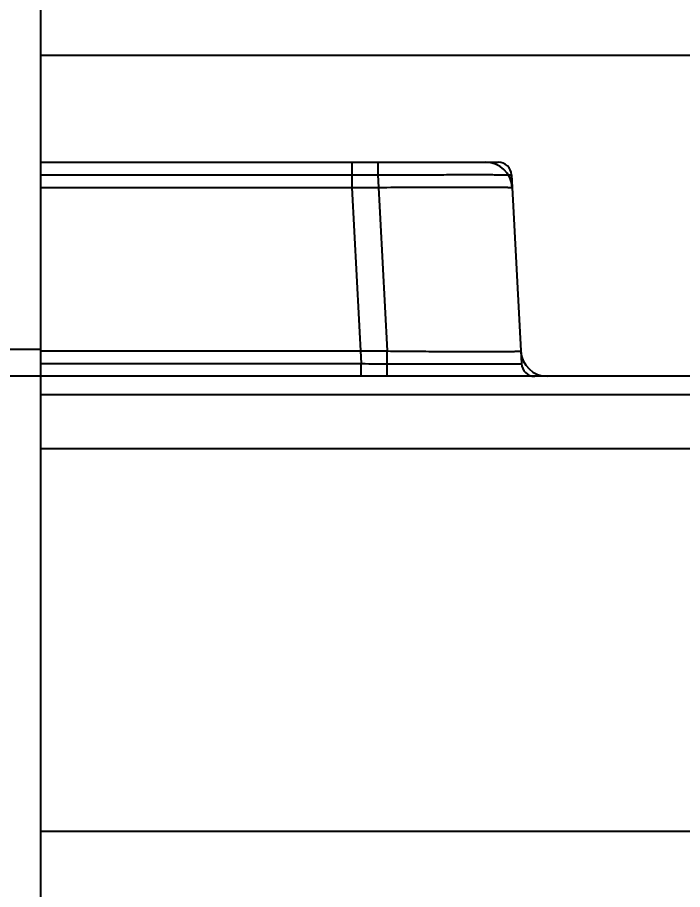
# Model space of a CAD drawing. Header units: millimetres. Extents: x 23075 to 24509, y -21593 to -20579.
# Drawn here: x 23671.29 to 23696.15, y -21285.8 to -21253.21 of the extents above; entities that cross this region are included whole.
import ezdxf

# ---------------------------------------------------------------- set-up
doc = ezdxf.new("R2010")
doc.units = ezdxf.units.MM
doc.header["$LTSCALE"] = 8
doc.layers.get('DEFPOINTS').update_dxf_attribs({"color": 6})
doc.layers.add('Cav-cor', color=30, linetype='Continuous')
doc.layers.add('dim', color=3, linetype='Continuous', lineweight=15)
doc.styles.get("Standard").update_dxf_attribs({"font": 'txt.shx', "width": 0.8, "bigfont": 'chineset.shx'})
doc.dimstyles.new('ISO-25', dxfattribs={"dimtxt": 5, "dimasz": 4, "dimexe": 0.3, "dimexo": 0.3, "dimtad": 0, "dimzin": 1, "dimdsep": 46, "dimtxsty": 'Standard', "dimcen": 0, "dimclrd": 3, "dimclre": 3, "dimclrt": 3, "dimazin": 0, "dimtfac": 1, "dimtofl": 0, "dimtmove": 0, "dimatfit": 0, "dimfxl": 0, "dimarcsym": 0})

# ---------------------------------------------------------------- blocks, each defined once
blk = doc.blocks.new('*D27586')
at = {"layer": 'DEFPOINTS', "color": 0}
for p in [(23672.156, -21266.618), (23664.363, -21311.618), (23672.156, -21311.618)]:
    blk.add_point(p, dxfattribs=at)
at = {"layer": 'dim', "color": 3, "lineweight": -2}
for p, q in [((23671.856, -21266.618), (23664.063, -21266.618)), ((23664.363, -21270.618), (23664.363, -21281.16)), ((23664.363, -21307.618), (23664.363, -21297.077)), ((23671.856, -21311.618), (23664.063, -21311.618))]:
    blk.add_line(p, q, dxfattribs=at)
at = {"layer": 'dim', "color": 3}
for points in [[(23665.03, -21270.618), (23663.696, -21270.618), (23664.363, -21266.618)], [(23663.696, -21307.618), (23665.03, -21307.618), (23664.363, -21311.618)]]:
    blk.add_solid(points, dxfattribs=at)
at = {"layer": 'dim', "color": 3, "insert": (23664.363, -21289.118), "char_height": 5, "attachment_point": 5, "rotation": 90}
blk.add_mtext('45.00', dxfattribs=at)
blk = doc.blocks.new('*D27587')
at = {"layer": 'DEFPOINTS', "color": 0}
for p in [(23672.156, -21220.618), (23664.363, -21265.618), (23672.156, -21265.618)]:
    blk.add_point(p, dxfattribs=at)
at = {"layer": 'dim', "color": 3, "lineweight": -2}
for p, q in [((23671.856, -21220.618), (23664.063, -21220.618)), ((23664.363, -21224.618), (23664.363, -21235.16)), ((23664.363, -21261.618), (23664.363, -21251.077)), ((23671.856, -21265.618), (23664.063, -21265.618))]:
    blk.add_line(p, q, dxfattribs=at)
at = {"layer": 'dim', "color": 3}
for points in [[(23665.03, -21224.618), (23663.696, -21224.618), (23664.363, -21220.618)], [(23663.696, -21261.618), (23665.03, -21261.618), (23664.363, -21265.618)]]:
    blk.add_solid(points, dxfattribs=at)
at = {"layer": 'dim', "color": 3, "insert": (23664.363, -21243.118), "char_height": 5, "attachment_point": 5, "rotation": 90}
blk.add_mtext('45.00', dxfattribs=at)
blk = doc.blocks.new('20160901.135126')
at = {"layer": 'Cav-cor', "color": 241}
for p, q in [((-91.162, 21.562), (-60.624, 21.562)), ((-91.162, 21.562), (-60.624, 21.562)), ((-91.162, 17.562), (-74.056, 17.562)), ((-79.524, 17.562), (-79.524, 16.614)), ((-78.55, 17.562), (-78.55, 17.088)), ((-91.162, 17.088), (-78.55, 17.088)), ((-78.55, 17.088), (-78.205, 10.509)), ((-73.557, 17.088), (-73.187, 10.036)), ((-91.162, 16.614), (-79.524, 16.614)), ((-79.524, 16.614), (-79.179, 10.036)), ((-91.162, 10.509), (-78.205, 10.509)), ((-78.205, 9.562), (-78.205, 10.509)), ((-91.162, 10.036), (-79.179, 10.036)), ((-79.179, 9.562), (-79.179, 10.036)), ((-60.095, 9.562), (-91.162, 9.562)), ((-91.162, 8.878), (-9.896, 8.878)), ((-91.162, 6.868), (-9.896, 6.868)), ((-91.162, -7.438), (-60.624, -7.438)), ((-91.162, -7.438), (-60.624, -7.438))]:
    blk.add_line(p, q, dxfattribs=at)
for centre, radius, start, end in [((-74.53, 16.562), 1, 3, 90), ((-74.056, 17.062), 0.5, 3, 90), ((-72.213, 10.562), 1, 183, 270), ((-72.688, 10.062), 0.5, 183, 270)]:
    blk.add_arc(centre, radius, start, end, dxfattribs=at)
for points, knots in [([(-78.55, 17.088), (-78.225, 17.09), (-77.588, 17.093), (-76.803, 17.095), (-76.203, 17.097), (-75.784, 17.098), (-75.392, 17.099), (-75.03, 17.099), (-74.702, 17.099), (-74.411, 17.098), (-74.193, 17.097), (-74.039, 17.097), (-73.94, 17.096), (-73.852, 17.095), (-73.775, 17.094), (-73.71, 17.094), (-73.657, 17.093), (-73.619, 17.092), (-73.595, 17.091), (-73.582, 17.09), (-73.571, 17.09), (-73.563, 17.089), (-73.56, 17.089), (-73.557, 17.088), (-73.557, 17.088)], [0, 0, 0, 0, 0.195088, 0.38268, 0.4714, 0.55558, 0.634408, 0.707122, 0.773021, 0.83147, 0.881905, 0.903965, 0.923845, 0.9415, 0.956889, 0.969973, 0.980723, 0.989115, 0.992419, 0.995127, 0.997237, 0.99875, 0.999667, 1, 1, 1, 1]), ([(-79.524, 16.614), (-79.134, 16.617), (-78.37, 16.623), (-77.428, 16.629), (-76.708, 16.632), (-76.205, 16.634), (-75.735, 16.635), (-75.3, 16.636), (-74.907, 16.635), (-74.558, 16.634), (-74.296, 16.633), (-74.112, 16.631), (-73.993, 16.63), (-73.887, 16.629), (-73.795, 16.627), (-73.716, 16.625), (-73.652, 16.623), (-73.607, 16.622), (-73.578, 16.62), (-73.562, 16.619), (-73.549, 16.618), (-73.54, 16.617), (-73.535, 16.616), (-73.532, 16.615), (-73.532, 16.614)], [0, 0, 0, 0, 0.195054, 0.38261, 0.47131, 0.555472, 0.634284, 0.706986, 0.772876, 0.831319, 0.881756, 0.903817, 0.923703, 0.941362, 0.956757, 0.96985, 0.98061, 0.989014, 0.992325, 0.995042, 0.997162, 0.998688, 0.999623, 1, 1, 1, 1]), ([(-78.205, 10.509), (-77.88, 10.506), (-77.243, 10.5), (-76.458, 10.494), (-75.858, 10.491), (-75.438, 10.489), (-75.046, 10.488), (-74.684, 10.488), (-74.356, 10.488), (-74.065, 10.489), (-73.814, 10.491), (-73.631, 10.493), (-73.506, 10.495), (-73.43, 10.496), (-73.364, 10.498), (-73.311, 10.5), (-73.269, 10.502), (-73.242, 10.504), (-73.226, 10.505), (-73.218, 10.507), (-73.214, 10.508), (-73.212, 10.509), (-73.212, 10.509)], [0, 0, 0, 0, 0.19513, 0.382795, 0.471553, 0.555768, 0.634624, 0.707355, 0.773256, 0.831691, 0.882097, 0.923991, 0.941618, 0.956976, 0.970029, 0.980745, 0.989105, 0.995089, 0.997189, 0.998696, 0.999617, 1, 1, 1, 1]), ([(-79.179, 10.036), (-78.789, 10.034), (-78.024, 10.031), (-77.083, 10.028), (-76.362, 10.026), (-75.859, 10.025), (-75.388, 10.025), (-74.954, 10.025), (-74.56, 10.025), (-74.211, 10.025), (-73.95, 10.026), (-73.765, 10.027), (-73.646, 10.027), (-73.541, 10.028), (-73.449, 10.029), (-73.371, 10.03), (-73.306, 10.031), (-73.262, 10.032), (-73.233, 10.032), (-73.217, 10.033), (-73.204, 10.034), (-73.195, 10.034), (-73.191, 10.035), (-73.187, 10.035), (-73.187, 10.036)], [0, 0, 0, 0, 0.195134, 0.382792, 0.471545, 0.555755, 0.634608, 0.707341, 0.773248, 0.831694, 0.882117, 0.904165, 0.924033, 0.941672, 0.957042, 0.970106, 0.980833, 0.989201, 0.992493, 0.995188, 0.997285, 0.998785, 0.999686, 1, 1, 1, 1])]:
    blk.add_open_spline(points, degree=3, knots=knots, dxfattribs=at)

msp = doc.modelspace()

# ---------------------------------------------------------------- linework, layer by layer
at = {"linetype": 'Continuous'}
for p, q in [((23672.156, -21265.618), (23627.956, -21265.618)), ((23672.156, -21266.618), (23627.956, -21266.618))]:
    msp.add_line(p, q, dxfattribs=at)
at = {"layer": 'Cav-cor', "color": 241}
msp.add_line((23672.156, -21220.618), (23672.156, -21311.618), dxfattribs=at)

# ---------------------------------------------------------------- block references
at = {"layer": 'Cav-cor'}
msp.add_blockref('20160901.135126', (23763.319, -21276.18), dxfattribs=at)

# ---------------------------------------------------------------- dimensions: what is measured, and where the dimension line sits
at = {"layer": 'dim'}
for base, p1, p2, picture, middle in [((23664.363, -21265.618), (23672.156, -21220.618), (23672.156, -21265.618), '*D27587', (23664.363, -21243.118)), ((23664.363, -21311.618), (23672.156, -21266.618), (23672.156, -21311.618), '*D27586', (23664.363, -21289.118))]:
    dim = msp.add_linear_dim(base=base, p1=p1, p2=p2, angle=90, dimstyle='ISO-25', dxfattribs=at)
    dim.commit()
    dim.dimension.update_dxf_attribs({"geometry": picture, "text_midpoint": middle})

doc.saveas('drawing.dxf')
